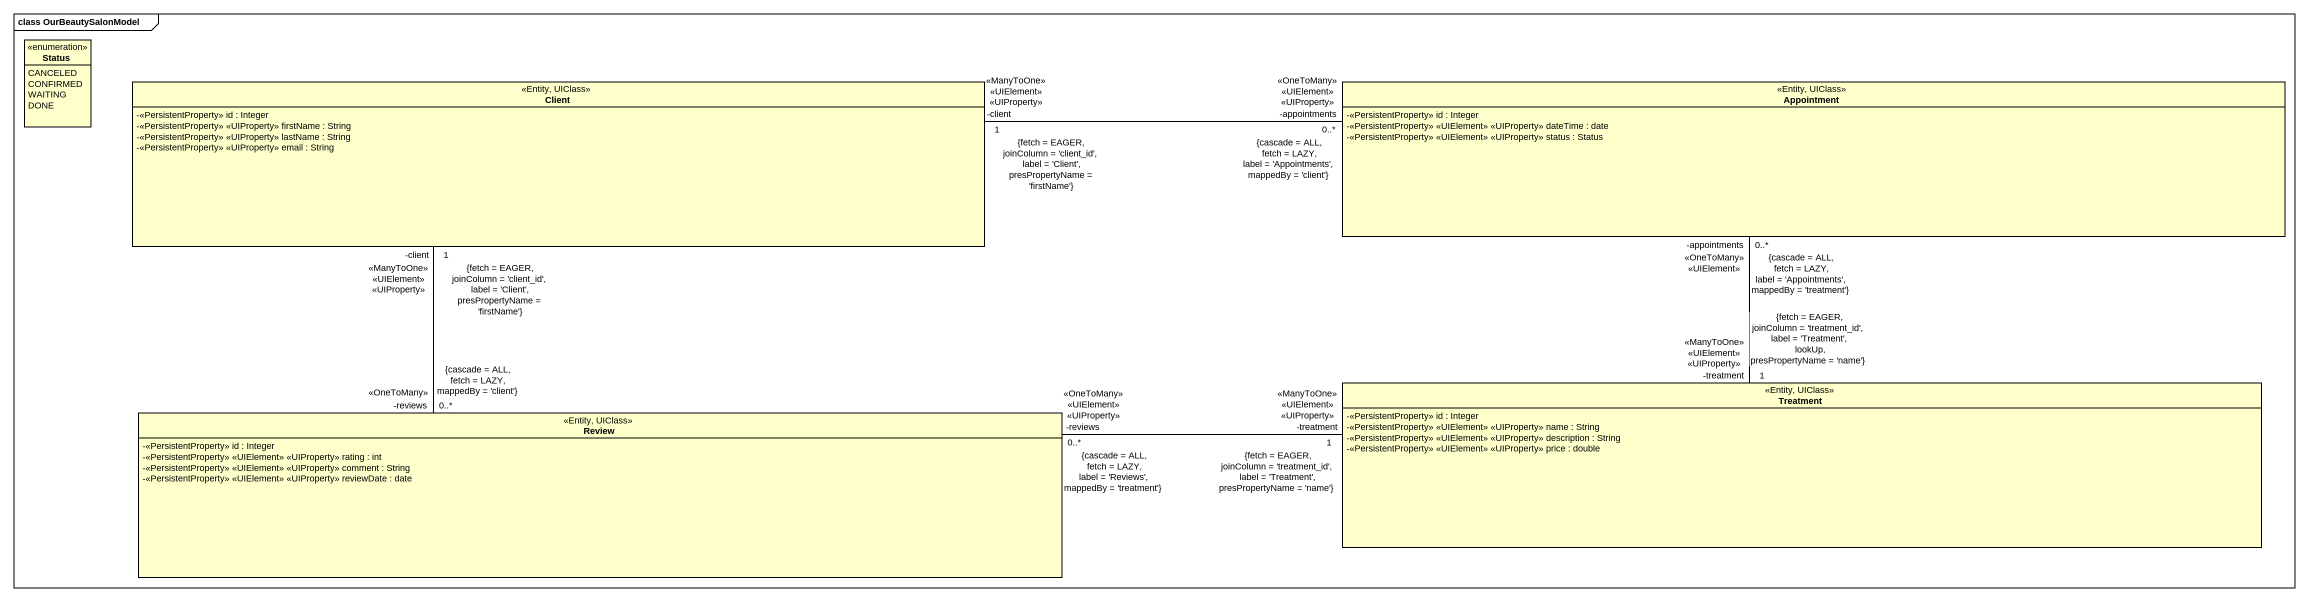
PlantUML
@startuml
mainframe class OurBeautySalonModel
hide circle
hide empty members
skinparam classAttributeIconSize 0
enum Status {
  CANCELED
  CONFIRMED
  WAITING
  DONE
}
class Client <<Entity, UIClass>> {
  -<<PersistentProperty>> id : Integer
  -<<PersistentProperty>> <<UIProperty>> firstName : String
  -<<PersistentProperty>> <<UIProperty>> lastName : String
  -<<PersistentProperty>> <<UIProperty>> email : String
}
class Appointment <<Entity, UIClass>> {
  -<<PersistentProperty>> id : Integer
  -<<PersistentProperty>> <<UIElement>> <<UIProperty>> dateTime : date
  -<<PersistentProperty>> <<UIElement>> <<UIProperty>> status : Status
}
class Treatment <<Entity, UIClass>> {
  -<<PersistentProperty>> id : Integer
  -<<PersistentProperty>> <<UIElement>> <<UIProperty>> name : String
  -<<PersistentProperty>> <<UIElement>> <<UIProperty>> description : String
  -<<PersistentProperty>> <<UIElement>> <<UIProperty>> price : double
}
class Review <<Entity, UIClass>> {
  -<<PersistentProperty>> id : Integer
  -<<PersistentProperty>> <<UIElement>> <<UIProperty>> rating : int
  -<<PersistentProperty>> <<UIElement>> <<UIProperty>> comment : String
  -<<PersistentProperty>> <<UIElement>> <<UIProperty>> reviewDate : date
}
Client "-client\n1\n<<ManyToOne>> <<UIElement>> <<UIProperty>>\n{fetch = EAGER, joinColumn = 'client_id', label = 'Client', presPropertyName = 'firstName'}" -right- "-appointments\n0..*\n<<OneToMany>> <<UIElement>> <<UIProperty>>\n{cascade = ALL, fetch = LAZY, label = 'Appointments', mappedBy = 'client'}" Appointment
Client "1\n-client\n<<ManyToOne>> <<UIElement>> <<UIProperty>>\n{fetch = EAGER, joinColumn = 'client_id', label = 'Client', presPropertyName = 'firstName'}" -- "-reviews\n0..*\n<<OneToMany>>\n{cascade = ALL, fetch = LAZY, mappedBy = 'client'}" Review
Appointment "-appointments\n0..*\n<<OneToMany>> <<UIElement>>\n{cascade = ALL, fetch = LAZY, label = 'Appointments', mappedBy = 'treatment'}" -- "1\n-treatment\n<<ManyToOne>> <<UIElement>> <<UIProperty>>\n{fetch = EAGER, joinColumn = 'treatment_id', label = 'Treatment', lookUp, presPropertyName = 'name'}" Treatment
Review "-reviews\n0..*\n<<OneToMany>> <<UIElement>> <<UIProperty>>\n{cascade = ALL, fetch = LAZY, label = 'Reviews', mappedBy = 'treatment'}" -right- "-treatment\n1\n<<ManyToOne>> <<UIElement>> <<UIProperty>>\n{fetch = EAGER, joinColumn = 'treatment_id', label = 'Treatment', presPropertyName = 'name'}" Treatment
@enduml
